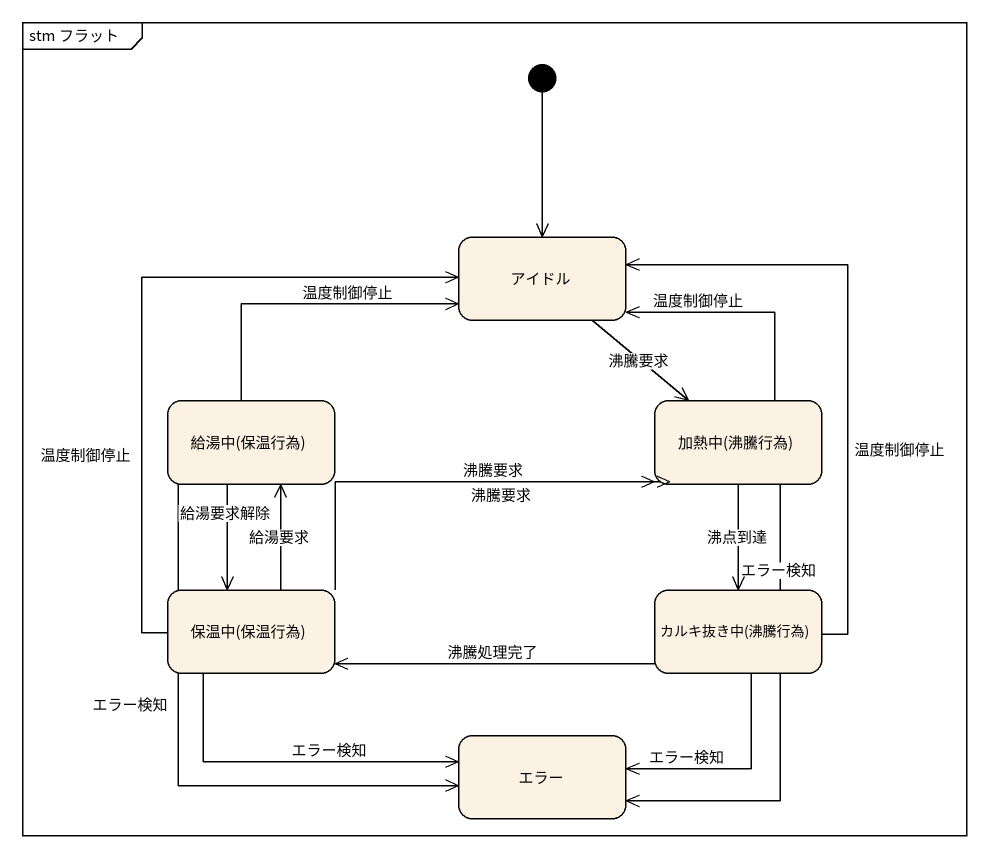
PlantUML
@startuml
mainframe stm フラット
hide empty description
state アイドル
state "給湯中(保温行為)" as 給湯中_保温行為
state "加熱中(沸騰行為)" as 加熱中_沸騰行為
state "保温中(保温行為)" as 保温中_保温行為
state "カルキ抜き中(沸騰行為)" as カルキ抜き中_沸騰行為
state エラー
[*] --> アイドル
アイドル --> 加熱中_沸騰行為 : 沸騰要求
給湯中_保温行為 -right-> アイドル : 温度制御停止
給湯中_保温行為 -right-> 加熱中_沸騰行為 : 沸騰要求
給湯中_保温行為 --> 保温中_保温行為 : 給湯要求解除
給湯中_保温行為 --> エラー : エラー検知
加熱中_沸騰行為 -up-> アイドル : 温度制御停止
加熱中_沸騰行為 --> カルキ抜き中_沸騰行為 : 沸点到達
加熱中_沸騰行為 --> エラー : エラー検知
保温中_保温行為 -up-> アイドル : 温度制御停止
保温中_保温行為 -up-> 給湯中_保温行為 : 給湯要求
保温中_保温行為 -right-> 加熱中_沸騰行為 : 沸騰要求
保温中_保温行為 -right-> エラー : エラー検知
カルキ抜き中_沸騰行為 -up-> アイドル : 温度制御停止
カルキ抜き中_沸騰行為 -left-> 保温中_保温行為 : 沸騰処理完了
カルキ抜き中_沸騰行為 --> エラー : エラー検知
@enduml
